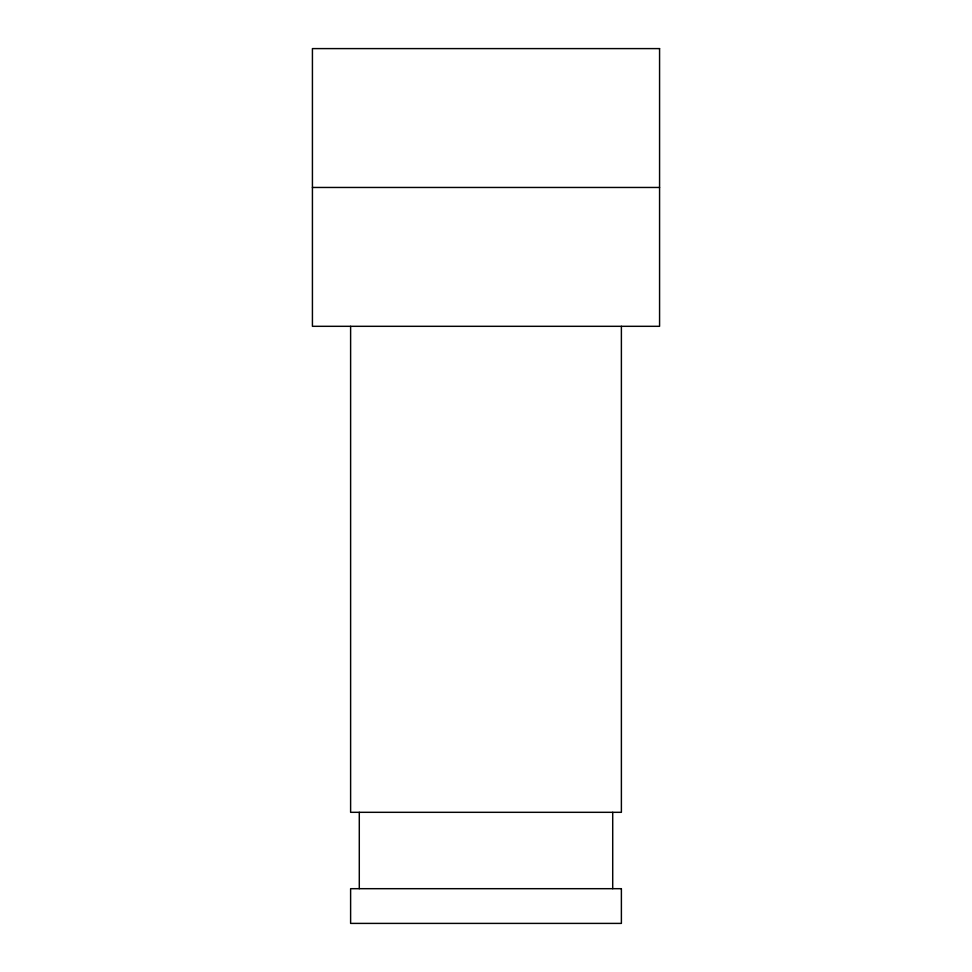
<?xml version="1.0" encoding="UTF-8"?>
<svg xmlns="http://www.w3.org/2000/svg" width="972" height="972" viewBox="0 0 972 972"><rect width="100%" height="100%" fill="white"/><g stroke="black" fill="none" stroke-linecap="round" stroke-linejoin="round"><path stroke-width="1.46" d="M312.425 187.462L659.575 187.462M621.387 326.313L621.387 812.313L350.613 812.313L350.613 326.313M612.712 812.313L612.712 888.687M359.288 812.313L359.288 888.687M659.575 48.6L312.425 48.6L312.425 326.313L659.575 326.313L659.575 48.6M621.387 888.687L350.613 888.687L350.613 923.4L621.387 923.4L621.387 888.687"/></g></svg>
